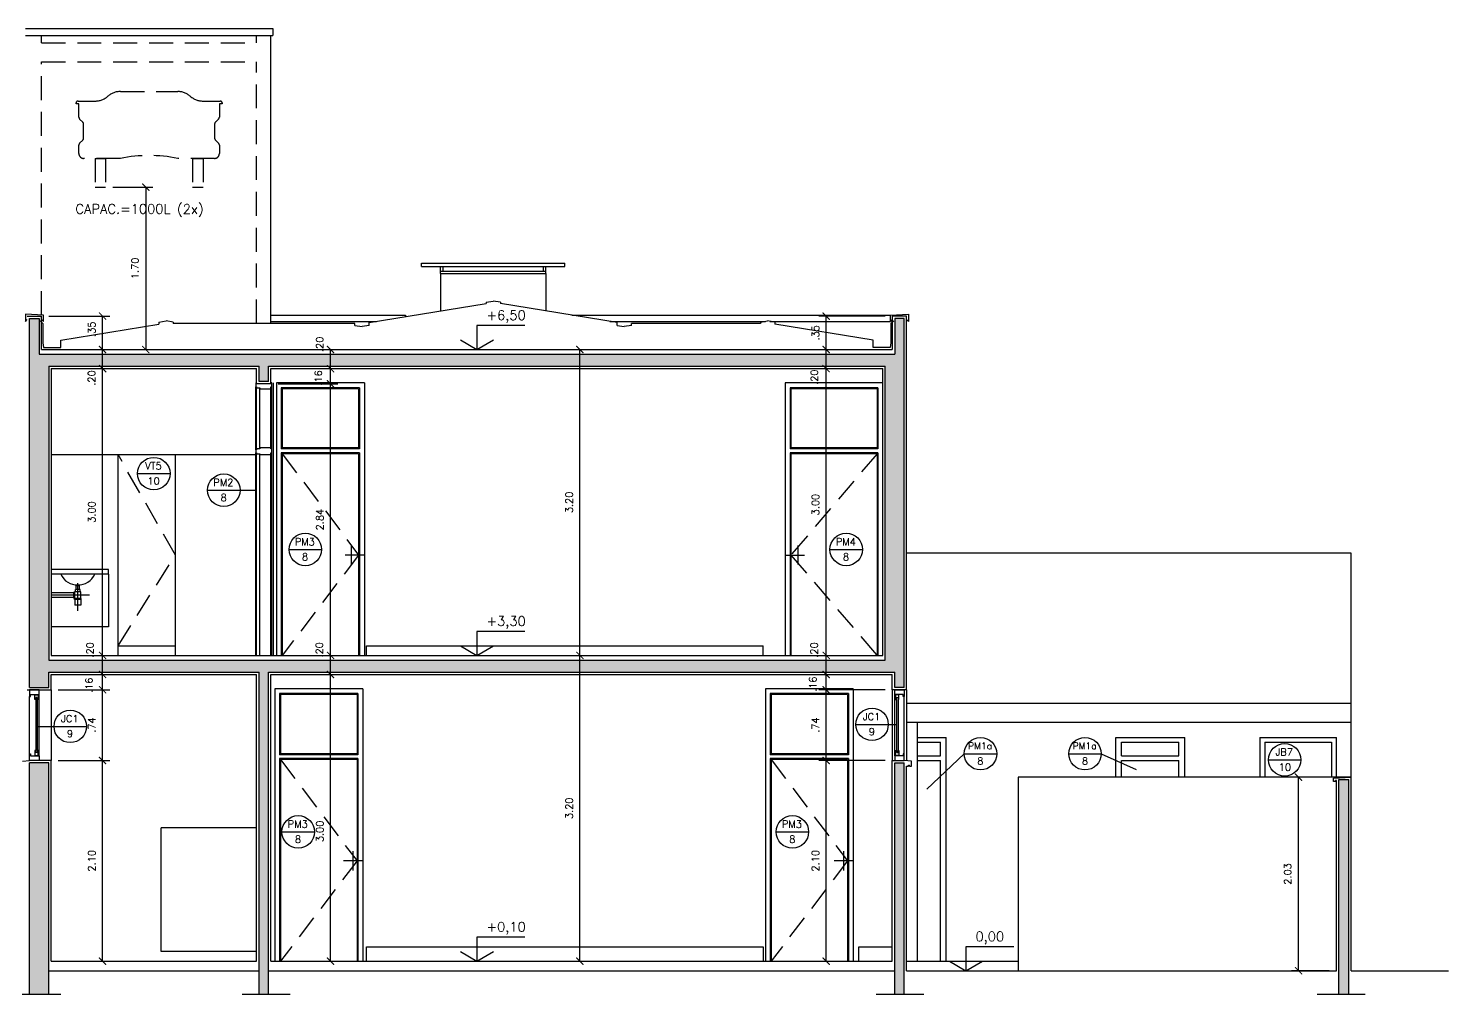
# Model space of a CAD drawing. Header units: millimetres. Extents: x 505 to 658, y 146 to 158.
# Drawn here: x 513.44 to 528.29, y 147.82 to 157.93 of the extents above; entities that cross this region are included whole.
import ezdxf

# ---------------------------------------------------------------- set-up
doc = ezdxf.new("R2010")
doc.units = ezdxf.units.MM
doc.linetypes.add('DASHDOT', pattern=[1, 0.5, -0.25, 0, -0.25])
doc.linetypes.add('HIDDEN', pattern=[0.375, 0.25, -0.125])
for name, color, linetype in [('ALV', 5, 'Continuous'), ('CAIX', 2, 'Continuous'), ('CAIXN', 7, 'Continuous'), ('COTAS', 1, 'Continuous'), ('LPROJ', 7, 'HIDDEN'), ('LVISTA', 1, 'Continuous'), ('LVISTA01', 8, 'Continuous'), ('LVISTA02', 1, 'Continuous'), ('LVISTA025', 3, 'Continuous'), ('NOTAS', 2, 'Continuous'), ('PEÇAS', 7, 'Continuous'), ('REVEST', 2, 'Continuous'), ('SOLID', 8, 'Continuous')]:
    doc.layers.add(name, color=color, linetype=linetype)
doc.styles.add('60-50', font='romans.shx', dxfattribs={"height": 0.075})
doc.styles.add('80-50', font='romans.shx', dxfattribs={"height": 0.1})
doc.dimstyles.new('50', dxfattribs={"dimtxt": 0.1, "dimasz": 2.5, "dimexe": 1.25, "dimexo": 0.625, "dimgap": 0.075, "dimtad": 1, "dimzin": 0, "dimdsep": 46, "dimtxsty": '60-50', "dimcen": 2.5, "dimclrt": 3, "dimadec": 0, "dimazin": 0, "dimtfac": 1, "dimtmove": 0, "dimatfit": 3, "dimfxl": 1, "dimarcsym": 0})

# ---------------------------------------------------------------- blocks, each defined once
blk = doc.blocks.new('_ARCHTICK')
at = {"color": 0, "linetype": 'ByBlock', "const_width": 0.15}
blk.add_lwpolyline([(-0.5, -0.5), (0.5, 0.5)], dxfattribs=at)
blk = doc.blocks.new('*D3')
at = {"color": 0, "linetype": 'ByBlock'}
for p, q in [((513.748, 150.273), (514.286, 150.273)), ((514.211, 148.173), (514.211, 150.273))]:
    blk.add_line(p, q, dxfattribs=at)
at = {"layer": 'DEFPOINTS', "color": 0, "linetype": 'ByBlock'}
for p in [(513.673, 150.273), (514.211, 150.273), (514.211, 148.173)]:
    blk.add_point(p, dxfattribs=at)
at = {"color": 0, "linetype": 'ByBlock', "xscale": 0.075, "yscale": 0.075, "zscale": 0.075}
for p, rotation in [((514.211, 150.273), 90), ((514.211, 148.173), 270)]:
    blk.add_blockref('_ARCHTICK', p, dxfattribs=dict(at, rotation=rotation))
at = {"color": 3, "linetype": 'ByBlock', "insert": (514.098, 149.223), "char_height": 0.075, "attachment_point": 5, "rotation": 90, "style": '60-50'}
blk.add_mtext('2.10', dxfattribs=at)
blk = doc.blocks.new('*D4')
at = {"color": 0, "linetype": 'ByBlock'}
for p, q in [((513.748, 151.013), (514.286, 151.013)), ((514.211, 150.273), (514.211, 151.013))]:
    blk.add_line(p, q, dxfattribs=at)
at = {"layer": 'DEFPOINTS', "color": 0, "linetype": 'ByBlock'}
for p in [(513.673, 151.013), (514.211, 151.013), (513.673, 150.273)]:
    blk.add_point(p, dxfattribs=at)
at = {"color": 0, "linetype": 'ByBlock', "xscale": 0.075, "yscale": 0.075, "zscale": 0.075}
for p, rotation in [((514.211, 151.013), 90), ((514.211, 150.273), 270)]:
    blk.add_blockref('_ARCHTICK', p, dxfattribs=dict(at, rotation=rotation))
at = {"color": 3, "linetype": 'ByBlock', "insert": (514.098, 150.643), "char_height": 0.075, "attachment_point": 5, "rotation": 90, "style": '60-50'}
blk.add_mtext('.74', dxfattribs=at)
blk = doc.blocks.new('*D5')
at = {"color": 0, "linetype": 'ByBlock'}
blk.add_line((514.211, 151.013), (514.211, 151.173), dxfattribs=at)
at = {"layer": 'DEFPOINTS', "color": 0, "linetype": 'ByBlock'}
for p in [(514.211, 151.173), (514.211, 151.173), (513.673, 151.013)]:
    blk.add_point(p, dxfattribs=at)
at = {"color": 0, "linetype": 'ByBlock', "xscale": 0.075, "yscale": 0.075, "zscale": 0.075}
for p, rotation in [((514.211, 151.173), 90), ((514.211, 151.013), 270)]:
    blk.add_blockref('_ARCHTICK', p, dxfattribs=dict(at, rotation=rotation))
at = {"color": 3, "linetype": 'ByBlock', "insert": (514.069, 151.061), "char_height": 0.075, "attachment_point": 5, "rotation": 90, "style": '60-50'}
blk.add_mtext('.16', dxfattribs=at)
blk = doc.blocks.new('*D6')
at = {"color": 0, "linetype": 'ByBlock'}
blk.add_line((514.211, 151.173), (514.211, 151.373), dxfattribs=at)
at = {"layer": 'DEFPOINTS', "color": 0, "linetype": 'ByBlock'}
for p in [(514.211, 151.373), (514.211, 151.373), (514.211, 151.173)]:
    blk.add_point(p, dxfattribs=at)
at = {"color": 0, "linetype": 'ByBlock', "xscale": 0.075, "yscale": 0.075, "zscale": 0.075}
for p, rotation in [((514.211, 151.373), 90), ((514.211, 151.173), 270)]:
    blk.add_blockref('_ARCHTICK', p, dxfattribs=dict(at, rotation=rotation))
at = {"color": 3, "linetype": 'ByBlock', "insert": (514.079, 151.43), "char_height": 0.075, "attachment_point": 5, "rotation": 90, "style": '60-50'}
blk.add_mtext('.20', dxfattribs=at)
blk = doc.blocks.new('*D7')
at = {"color": 0, "linetype": 'ByBlock'}
blk.add_line((514.211, 151.373), (514.211, 154.373), dxfattribs=at)
at = {"layer": 'DEFPOINTS', "color": 0, "linetype": 'ByBlock'}
for p in [(514.211, 154.373), (514.211, 154.373), (514.211, 151.373)]:
    blk.add_point(p, dxfattribs=at)
at = {"color": 0, "linetype": 'ByBlock', "xscale": 0.075, "yscale": 0.075, "zscale": 0.075}
for p, rotation in [((514.211, 154.373), 90), ((514.211, 151.373), 270)]:
    blk.add_blockref('_ARCHTICK', p, dxfattribs=dict(at, rotation=rotation))
at = {"color": 3, "linetype": 'ByBlock', "insert": (514.098, 152.873), "char_height": 0.075, "attachment_point": 5, "rotation": 90, "style": '60-50'}
blk.add_mtext('3.00', dxfattribs=at)
blk = doc.blocks.new('*D8')
at = {"color": 0, "linetype": 'ByBlock'}
blk.add_line((514.211, 154.373), (514.211, 154.573), dxfattribs=at)
at = {"layer": 'DEFPOINTS', "color": 0, "linetype": 'ByBlock'}
for p in [(514.211, 154.573), (514.211, 154.573), (514.211, 154.373)]:
    blk.add_point(p, dxfattribs=at)
at = {"color": 0, "linetype": 'ByBlock', "xscale": 0.075, "yscale": 0.075, "zscale": 0.075}
for p, rotation in [((514.211, 154.573), 90), ((514.211, 154.373), 270)]:
    blk.add_blockref('_ARCHTICK', p, dxfattribs=dict(at, rotation=rotation))
at = {"color": 3, "linetype": 'ByBlock', "insert": (514.096, 154.275), "char_height": 0.075, "attachment_point": 5, "rotation": 90, "style": '60-50'}
blk.add_mtext('.20', dxfattribs=at)
blk = doc.blocks.new('*D9')
at = {"color": 0, "linetype": 'ByBlock'}
for p, q in [((513.648, 154.923), (514.286, 154.923)), ((514.211, 154.573), (514.211, 154.923))]:
    blk.add_line(p, q, dxfattribs=at)
at = {"layer": 'DEFPOINTS', "color": 0, "linetype": 'ByBlock'}
for p in [(513.573, 154.923), (514.211, 154.923), (514.211, 154.573)]:
    blk.add_point(p, dxfattribs=at)
at = {"color": 0, "linetype": 'ByBlock', "xscale": 0.075, "yscale": 0.075, "zscale": 0.075}
for p, rotation in [((514.211, 154.923), 90), ((514.211, 154.573), 270)]:
    blk.add_blockref('_ARCHTICK', p, dxfattribs=dict(at, rotation=rotation))
at = {"color": 3, "linetype": 'ByBlock', "insert": (514.098, 154.785), "char_height": 0.075, "attachment_point": 5, "rotation": 90, "style": '60-50'}
blk.add_mtext('.35', dxfattribs=at)
blk = doc.blocks.new('*D10')
at = {"color": 0, "linetype": 'ByBlock'}
for p, q in [((514.318, 156.273), (514.738, 156.273)), ((514.663, 156.273), (514.663, 154.573)), ((514.679, 154.573), (514.738, 154.573))]:
    blk.add_line(p, q, dxfattribs=at)
at = {"layer": 'DEFPOINTS', "color": 0, "linetype": 'ByBlock'}
for p in [(514.243, 156.273), (514.604, 154.573), (514.663, 154.573)]:
    blk.add_point(p, dxfattribs=at)
at = {"color": 0, "linetype": 'ByBlock', "xscale": 0.075, "yscale": 0.075, "zscale": 0.075}
for p, rotation in [((514.663, 156.273), 90), ((514.663, 154.573), 270)]:
    blk.add_blockref('_ARCHTICK', p, dxfattribs=dict(at, rotation=rotation))
at = {"color": 3, "linetype": 'ByBlock', "insert": (514.55, 155.423), "char_height": 0.075, "attachment_point": 5, "rotation": 90, "style": '60-50'}
blk.add_mtext('1.70', dxfattribs=at)
blk = doc.blocks.new('*D11')
at = {"color": 0, "linetype": 'ByBlock'}
blk.add_line((516.596, 148.173), (516.596, 151.173), dxfattribs=at)
at = {"layer": 'DEFPOINTS', "color": 0, "linetype": 'ByBlock'}
for p in [(516.596, 151.173), (516.596, 151.173), (516.596, 148.173)]:
    blk.add_point(p, dxfattribs=at)
at = {"color": 0, "linetype": 'ByBlock', "xscale": 0.075, "yscale": 0.075, "zscale": 0.075}
for p, rotation in [((516.596, 151.173), 90), ((516.596, 148.173), 270)]:
    blk.add_blockref('_ARCHTICK', p, dxfattribs=dict(at, rotation=rotation))
at = {"color": 3, "linetype": 'ByBlock', "insert": (516.484, 149.531), "char_height": 0.075, "attachment_point": 5, "rotation": 90, "style": '60-50'}
blk.add_mtext('3.00', dxfattribs=at)
blk = doc.blocks.new('*D12')
at = {"color": 0, "linetype": 'ByBlock'}
blk.add_line((516.596, 151.173), (516.596, 151.373), dxfattribs=at)
at = {"layer": 'DEFPOINTS', "color": 0, "linetype": 'ByBlock'}
for p in [(516.596, 151.373), (516.596, 151.373), (516.596, 151.173)]:
    blk.add_point(p, dxfattribs=at)
at = {"color": 0, "linetype": 'ByBlock', "xscale": 0.075, "yscale": 0.075, "zscale": 0.075}
for p, rotation in [((516.596, 151.373), 90), ((516.596, 151.173), 270)]:
    blk.add_blockref('_ARCHTICK', p, dxfattribs=dict(at, rotation=rotation))
at = {"color": 3, "linetype": 'ByBlock', "insert": (516.479, 151.431), "char_height": 0.075, "attachment_point": 5, "rotation": 90, "style": '60-50'}
blk.add_mtext('.20', dxfattribs=at)
blk = doc.blocks.new('*D13')
at = {"color": 0, "linetype": 'ByBlock'}
for p, q in [((516.048, 154.213), (516.671, 154.213)), ((516.596, 151.373), (516.596, 154.213))]:
    blk.add_line(p, q, dxfattribs=at)
at = {"layer": 'DEFPOINTS', "color": 0, "linetype": 'ByBlock'}
for p in [(515.973, 154.213), (516.596, 154.213), (516.596, 151.373)]:
    blk.add_point(p, dxfattribs=at)
at = {"color": 0, "linetype": 'ByBlock', "xscale": 0.075, "yscale": 0.075, "zscale": 0.075}
for p, rotation in [((516.596, 154.213), 90), ((516.596, 151.373), 270)]:
    blk.add_blockref('_ARCHTICK', p, dxfattribs=dict(at, rotation=rotation))
at = {"color": 3, "linetype": 'ByBlock', "insert": (516.484, 152.793), "char_height": 0.075, "attachment_point": 5, "rotation": 90, "style": '60-50'}
blk.add_mtext('2.84', dxfattribs=at)
blk = doc.blocks.new('*D14')
at = {"color": 0, "linetype": 'ByBlock'}
blk.add_line((516.596, 154.213), (516.596, 154.373), dxfattribs=at)
at = {"layer": 'DEFPOINTS', "color": 0, "linetype": 'ByBlock'}
for p in [(516.596, 154.373), (516.596, 154.373), (515.973, 154.213)]:
    blk.add_point(p, dxfattribs=at)
at = {"color": 0, "linetype": 'ByBlock', "xscale": 0.075, "yscale": 0.075, "zscale": 0.075}
for p, rotation in [((516.596, 154.373), 90), ((516.596, 154.213), 270)]:
    blk.add_blockref('_ARCHTICK', p, dxfattribs=dict(at, rotation=rotation))
at = {"color": 3, "linetype": 'ByBlock', "insert": (516.468, 154.276), "char_height": 0.075, "attachment_point": 5, "rotation": 90, "style": '60-50'}
blk.add_mtext('.16', dxfattribs=at)
blk = doc.blocks.new('*D15')
at = {"color": 0, "linetype": 'ByBlock'}
blk.add_line((516.596, 154.373), (516.596, 154.573), dxfattribs=at)
at = {"layer": 'DEFPOINTS', "color": 0, "linetype": 'ByBlock'}
for p in [(516.596, 154.573), (516.596, 154.573), (516.596, 154.373)]:
    blk.add_point(p, dxfattribs=at)
at = {"color": 0, "linetype": 'ByBlock', "xscale": 0.075, "yscale": 0.075, "zscale": 0.075}
for p, rotation in [((516.596, 154.573), 90), ((516.596, 154.373), 270)]:
    blk.add_blockref('_ARCHTICK', p, dxfattribs=dict(at, rotation=rotation))
at = {"color": 3, "linetype": 'ByBlock', "insert": (516.482, 154.627), "char_height": 0.075, "attachment_point": 5, "rotation": 90, "style": '60-50'}
blk.add_mtext('.20', dxfattribs=at)
blk = doc.blocks.new('*D16')
at = {"color": 0, "linetype": 'ByBlock'}
for p, q in [((522.398, 150.273), (521.706, 150.273)), ((521.781, 148.173), (521.781, 150.273))]:
    blk.add_line(p, q, dxfattribs=at)
at = {"layer": 'DEFPOINTS', "color": 0, "linetype": 'ByBlock'}
for p in [(521.781, 150.273), (522.473, 150.273), (521.781, 148.173)]:
    blk.add_point(p, dxfattribs=at)
at = {"color": 0, "linetype": 'ByBlock', "xscale": 0.075, "yscale": 0.075, "zscale": 0.075}
for p, rotation in [((521.781, 150.273), 90), ((521.781, 148.173), 270)]:
    blk.add_blockref('_ARCHTICK', p, dxfattribs=dict(at, rotation=rotation))
at = {"color": 3, "linetype": 'ByBlock', "insert": (521.669, 149.223), "char_height": 0.075, "attachment_point": 5, "rotation": 90, "style": '60-50'}
blk.add_mtext('2.10', dxfattribs=at)
blk = doc.blocks.new('*D17')
at = {"color": 0, "linetype": 'ByBlock'}
for p, q in [((522.398, 151.013), (521.706, 151.013)), ((521.781, 150.273), (521.781, 151.013))]:
    blk.add_line(p, q, dxfattribs=at)
at = {"layer": 'DEFPOINTS', "color": 0, "linetype": 'ByBlock'}
for p in [(521.781, 151.013), (522.473, 151.013), (522.473, 150.273)]:
    blk.add_point(p, dxfattribs=at)
at = {"color": 0, "linetype": 'ByBlock', "xscale": 0.075, "yscale": 0.075, "zscale": 0.075}
for p, rotation in [((521.781, 151.013), 90), ((521.781, 150.273), 270)]:
    blk.add_blockref('_ARCHTICK', p, dxfattribs=dict(at, rotation=rotation))
at = {"color": 3, "linetype": 'ByBlock', "insert": (521.669, 150.643), "char_height": 0.075, "attachment_point": 5, "rotation": 90, "style": '60-50'}
blk.add_mtext('.74', dxfattribs=at)
blk = doc.blocks.new('*D18')
at = {"color": 0, "linetype": 'ByBlock'}
blk.add_line((521.781, 151.013), (521.781, 151.173), dxfattribs=at)
at = {"layer": 'DEFPOINTS', "color": 0, "linetype": 'ByBlock'}
for p in [(521.781, 151.173), (521.781, 151.173), (522.473, 151.013)]:
    blk.add_point(p, dxfattribs=at)
at = {"color": 0, "linetype": 'ByBlock', "xscale": 0.075, "yscale": 0.075, "zscale": 0.075}
for p, rotation in [((521.781, 151.173), 90), ((521.781, 151.013), 270)]:
    blk.add_blockref('_ARCHTICK', p, dxfattribs=dict(at, rotation=rotation))
at = {"color": 3, "linetype": 'ByBlock', "insert": (521.642, 151.072), "char_height": 0.075, "attachment_point": 5, "rotation": 90, "style": '60-50'}
blk.add_mtext('.16', dxfattribs=at)
blk = doc.blocks.new('*D19')
at = {"color": 0, "linetype": 'ByBlock'}
blk.add_line((521.781, 151.173), (521.781, 151.373), dxfattribs=at)
at = {"layer": 'DEFPOINTS', "color": 0, "linetype": 'ByBlock'}
for p in [(521.781, 151.373), (521.781, 151.373), (521.781, 151.173)]:
    blk.add_point(p, dxfattribs=at)
at = {"color": 0, "linetype": 'ByBlock', "xscale": 0.075, "yscale": 0.075, "zscale": 0.075}
for p, rotation in [((521.781, 151.373), 90), ((521.781, 151.173), 270)]:
    blk.add_blockref('_ARCHTICK', p, dxfattribs=dict(at, rotation=rotation))
at = {"color": 3, "linetype": 'ByBlock', "insert": (521.656, 151.429), "char_height": 0.075, "attachment_point": 5, "rotation": 90, "style": '60-50'}
blk.add_mtext('.20', dxfattribs=at)
blk = doc.blocks.new('*D20')
at = {"color": 0, "linetype": 'ByBlock'}
blk.add_line((521.781, 151.373), (521.781, 154.373), dxfattribs=at)
at = {"layer": 'DEFPOINTS', "color": 0, "linetype": 'ByBlock'}
for p in [(521.781, 154.373), (521.781, 154.373), (521.781, 151.373)]:
    blk.add_point(p, dxfattribs=at)
at = {"color": 0, "linetype": 'ByBlock', "xscale": 0.075, "yscale": 0.075, "zscale": 0.075}
for p, rotation in [((521.781, 154.373), 90), ((521.781, 151.373), 270)]:
    blk.add_blockref('_ARCHTICK', p, dxfattribs=dict(at, rotation=rotation))
at = {"color": 3, "linetype": 'ByBlock', "insert": (521.669, 152.951), "char_height": 0.075, "attachment_point": 5, "rotation": 90, "style": '60-50'}
blk.add_mtext('3.00', dxfattribs=at)
blk = doc.blocks.new('*D21')
at = {"color": 0, "linetype": 'ByBlock'}
blk.add_line((521.781, 154.373), (521.781, 154.573), dxfattribs=at)
at = {"layer": 'DEFPOINTS', "color": 0, "linetype": 'ByBlock'}
for p in [(521.781, 154.573), (521.781, 154.573), (521.781, 154.373)]:
    blk.add_point(p, dxfattribs=at)
at = {"color": 0, "linetype": 'ByBlock', "xscale": 0.075, "yscale": 0.075, "zscale": 0.075}
for p, rotation in [((521.781, 154.573), 90), ((521.781, 154.373), 270)]:
    blk.add_blockref('_ARCHTICK', p, dxfattribs=dict(at, rotation=rotation))
at = {"color": 3, "linetype": 'ByBlock', "insert": (521.658, 154.284), "char_height": 0.075, "attachment_point": 5, "rotation": 90, "style": '60-50'}
blk.add_mtext('.20', dxfattribs=at)
blk = doc.blocks.new('*D22')
at = {"color": 0, "linetype": 'ByBlock'}
for p, q in [((522.398, 154.923), (521.706, 154.923)), ((521.781, 154.573), (521.781, 154.923))]:
    blk.add_line(p, q, dxfattribs=at)
at = {"layer": 'DEFPOINTS', "color": 0, "linetype": 'ByBlock'}
for p in [(521.781, 154.923), (522.473, 154.923), (521.781, 154.573)]:
    blk.add_point(p, dxfattribs=at)
at = {"color": 0, "linetype": 'ByBlock', "xscale": 0.075, "yscale": 0.075, "zscale": 0.075}
for p, rotation in [((521.781, 154.923), 90), ((521.781, 154.573), 270)]:
    blk.add_blockref('_ARCHTICK', p, dxfattribs=dict(at, rotation=rotation))
at = {"color": 3, "linetype": 'ByBlock', "insert": (521.669, 154.748), "char_height": 0.075, "attachment_point": 5, "rotation": 90, "style": '60-50'}
blk.add_mtext('.35', dxfattribs=at)
blk = doc.blocks.new('*D23')
at = {"color": 0, "linetype": 'ByBlock'}
blk.add_line((519.204, 148.173), (519.204, 151.373), dxfattribs=at)
at = {"layer": 'DEFPOINTS', "color": 0, "linetype": 'ByBlock'}
for p in [(519.204, 151.373), (519.204, 151.373), (519.204, 148.173)]:
    blk.add_point(p, dxfattribs=at)
at = {"color": 0, "linetype": 'ByBlock', "xscale": 0.075, "yscale": 0.075, "zscale": 0.075}
for p, rotation in [((519.204, 151.373), 90), ((519.204, 148.173), 270)]:
    blk.add_blockref('_ARCHTICK', p, dxfattribs=dict(at, rotation=rotation))
at = {"color": 3, "linetype": 'ByBlock', "insert": (519.092, 149.773), "char_height": 0.075, "attachment_point": 5, "rotation": 90, "style": '60-50'}
blk.add_mtext('3.20', dxfattribs=at)
blk = doc.blocks.new('*D24')
at = {"color": 0, "linetype": 'ByBlock'}
blk.add_line((519.204, 151.373), (519.204, 154.573), dxfattribs=at)
at = {"layer": 'DEFPOINTS', "color": 0, "linetype": 'ByBlock'}
for p in [(519.204, 154.573), (519.204, 154.573), (519.204, 151.373)]:
    blk.add_point(p, dxfattribs=at)
at = {"color": 0, "linetype": 'ByBlock', "xscale": 0.075, "yscale": 0.075, "zscale": 0.075}
for p, rotation in [((519.204, 154.573), 90), ((519.204, 151.373), 270)]:
    blk.add_blockref('_ARCHTICK', p, dxfattribs=dict(at, rotation=rotation))
at = {"color": 3, "linetype": 'ByBlock', "insert": (519.092, 152.973), "char_height": 0.075, "attachment_point": 5, "rotation": 90, "style": '60-50'}
blk.add_mtext('3.20', dxfattribs=at)
blk = doc.blocks.new('*D25')
at = {"color": 0, "linetype": 'ByBlock'}
for p, q in [((527.198, 150.098), (526.648, 150.098)), ((526.723, 148.073), (526.723, 150.098)), ((527.044, 148.073), (526.648, 148.073))]:
    blk.add_line(p, q, dxfattribs=at)
at = {"layer": 'DEFPOINTS', "color": 0, "linetype": 'ByBlock'}
for p in [(526.723, 150.098), (527.273, 150.098), (527.119, 148.073)]:
    blk.add_point(p, dxfattribs=at)
at = {"color": 0, "linetype": 'ByBlock', "xscale": 0.075, "yscale": 0.075, "zscale": 0.075}
for p, rotation in [((526.723, 150.098), 90), ((526.723, 148.073), 270)]:
    blk.add_blockref('_ARCHTICK', p, dxfattribs=dict(at, rotation=rotation))
at = {"color": 3, "linetype": 'ByBlock', "insert": (526.61, 149.086), "char_height": 0.075, "attachment_point": 5, "rotation": 90, "style": '60-50'}
blk.add_mtext('2.03', dxfattribs=at)

msp = doc.modelspace()

# ---------------------------------------------------------------- hatches: boundary and pattern name
at = {"layer": 'SOLID'}
h = msp.add_hatch(color=256, dxfattribs=at)
h.paths.add_polyline_path([(507.401, 150.073), (507.298, 150.073), (507.298, 147.823), (507.401, 147.823)])
h.paths.add_polyline_path([(527.248, 150.073), (527.144, 150.073), (527.144, 147.823), (527.248, 147.823)])
h.paths.add_polyline_path([(522.598, 150.248), (522.498, 150.248), (522.498, 147.823), (522.598, 147.823)], flags=17)
h.paths.add_polyline_path([(515.948, 151.198), (522.498, 151.198), (522.498, 151.038), (522.598, 151.038), (522.598, 154.898), (522.498, 154.898), (522.498, 154.523), (515.598, 154.523), (513.548, 154.523), (513.548, 154.898), (513.448, 154.898), (513.448, 151.038), (513.648, 151.038), (513.648, 151.198), (515.848, 151.198), (515.848, 147.823), (515.948, 147.823)])
h.paths.add_polyline_path([(513.648, 151.323), (513.648, 154.398), (515.848, 154.398), (515.848, 154.238), (515.948, 154.238), (515.948, 154.398), (522.398, 154.398), (522.398, 151.323)], flags=16)
h.paths.add_polyline_path([(513.648, 150.248), (513.448, 150.248), (513.448, 147.823), (513.648, 147.823)], flags=17)
h.paths.add_polyline_path([(518.216, 151.634), (518.7, 151.634), (518.7, 151.812), (518.216, 151.812)], flags=8)

# ---------------------------------------------------------------- linework, layer by layer
at = {"layer": 'ALV'}
for p, q in [((513.448, 154.898), (513.548, 154.898)), ((513.448, 151.038), (513.448, 154.898)), ((513.548, 154.898), (513.548, 154.523)), ((522.498, 154.898), (522.498, 154.523)), ((522.598, 154.898), (522.498, 154.898)), ((522.598, 151.038), (522.598, 154.898)), ((513.548, 154.523), (516.048, 154.523)), ((515.598, 154.523), (522.498, 154.523)), ((513.648, 154.398), (515.848, 154.398)), ((513.648, 154.398), (513.648, 151.323)), ((515.848, 154.238), (515.848, 154.398)), ((515.948, 154.398), (522.398, 154.398)), ((515.948, 154.238), (515.948, 154.398)), ((522.398, 151.323), (522.398, 154.398)), ((515.948, 154.238), (515.848, 154.238)), ((513.648, 151.323), (522.398, 151.323)), ((513.648, 151.038), (513.648, 151.198)), ((513.648, 151.198), (515.848, 151.198)), ((515.848, 147.823), (515.848, 151.198)), ((515.948, 151.198), (522.498, 151.198)), ((515.948, 147.823), (515.948, 151.198)), ((522.498, 151.038), (522.498, 151.198)), ((513.448, 151.038), (513.648, 151.038)), ((522.598, 151.038), (522.498, 151.038)), ((513.448, 147.823), (513.448, 150.248)), ((513.648, 150.248), (513.448, 150.248)), ((513.648, 147.823), (513.648, 150.248)), ((522.498, 150.248), (522.598, 150.248)), ((522.498, 147.823), (522.498, 150.248)), ((522.598, 147.823), (522.598, 150.248)), ((527.144, 150.073), (527.248, 150.073)), ((527.144, 147.823), (527.144, 150.073)), ((527.248, 147.823), (527.248, 150.073))]:
    msp.add_line(p, q, dxfattribs=at)
at = {"layer": 'CAIX'}
for p, q in [((515.823, 153.533), (515.823, 154.173)), ((515.858, 153.543), (515.858, 154.163)), ((515.823, 151.373), (515.823, 153.483)), ((515.858, 151.373), (515.858, 153.473)), ((513.513, 150.911), (513.513, 150.376)), ((513.528, 150.911), (513.528, 150.376)), ((522.518, 150.911), (522.518, 150.376)), ((522.533, 150.911), (522.533, 150.376))]:
    msp.add_line(p, q, dxfattribs=at)
at = {"layer": 'CAIX', "color": 1}
for p, q in [((513.548, 150.323), (513.548, 150.963)), ((513.673, 151.013), (513.673, 150.273)), ((522.473, 151.013), (522.473, 150.273)), ((522.498, 150.323), (522.498, 150.963)), ((522.623, 151.013), (522.623, 150.27)), ((513.448, 150.343), (513.448, 150.943)), ((522.598, 150.343), (522.598, 150.943))]:
    msp.add_line(p, q, dxfattribs=at)
at = {"layer": 'CAIX'}
for points in [[(513.573, 154.888), (513.593, 154.868), (513.593, 154.933), (513.403, 154.943), (513.403, 154.868), (513.423, 154.888)], [(513.557, 154.875), (513.587, 154.845), (513.587, 154.643), (513.594, 154.593)], [(522.489, 154.875), (522.459, 154.845), (522.459, 154.643), (522.451, 154.593)], [(522.473, 154.888), (522.453, 154.868), (522.453, 154.933), (522.643, 154.943), (522.643, 154.868), (522.623, 154.888)], [(515.823, 154.223), (515.813, 154.223), (515.813, 154.183), (515.823, 154.183), (515.823, 154.173), (515.858, 154.173), (515.858, 154.163), (515.973, 154.163), (515.973, 154.183), (515.983, 154.183), (515.983, 154.223), (515.973, 154.223)], [(513.448, 150.273), (513.448, 150.343), (513.458, 150.343), (513.458, 150.323), (513.548, 150.323), (513.548, 150.273)], [(522.598, 150.273), (522.598, 150.343), (522.588, 150.343), (522.588, 150.323), (522.498, 150.323), (522.498, 150.273)]]:
    msp.add_lwpolyline(points, dxfattribs=at)
for points in [[(515.858, 153.533), (515.823, 153.533), (515.823, 153.523), (515.813, 153.523), (515.813, 153.493), (515.823, 153.493), (515.823, 153.483), (515.858, 153.483), (515.858, 153.473), (515.973, 153.473), (515.973, 153.493), (515.983, 153.493), (515.983, 153.533), (515.973, 153.533), (515.973, 153.543), (515.858, 153.543)], [(513.448, 151.013), (513.448, 150.943), (513.458, 150.943), (513.458, 150.963), (513.548, 150.963), (513.548, 151.013)], [(513.538, 150.961), (513.538, 150.911), (513.528, 150.911), (513.528, 150.931), (513.513, 150.931), (513.513, 150.911), (513.503, 150.911), (513.503, 150.961)], [(522.598, 151.013), (522.598, 150.943), (522.588, 150.943), (522.588, 150.963), (522.498, 150.963), (522.498, 151.013)], [(522.508, 150.961), (522.508, 150.911), (522.518, 150.911), (522.518, 150.931), (522.533, 150.931), (522.533, 150.911), (522.543, 150.911), (522.543, 150.961)], [(513.538, 150.326), (513.538, 150.376), (513.528, 150.376), (513.528, 150.356), (513.513, 150.356), (513.513, 150.376), (513.503, 150.376), (513.503, 150.326)], [(522.508, 150.326), (522.508, 150.376), (522.518, 150.376), (522.518, 150.356), (522.533, 150.356), (522.533, 150.376), (522.543, 150.376), (522.543, 150.326)]]:
    msp.add_lwpolyline(points, close=True, dxfattribs=at)
at = {"layer": 'CAIXN', "color": 8, "ltscale": 0.5}
for p, q in [((514.577, 153.275), (514.917, 153.275)), ((515.309, 153.101), (515.823, 153.101)), ((516.162, 152.481), (516.502, 152.481)), ((521.821, 152.481), (522.161, 152.481)), ((513.528, 150.63), (514.043, 150.63)), ((522.091, 150.651), (522.518, 150.651)), ((523.226, 150.344), (522.836, 149.972)), ((523.226, 150.344), (523.566, 150.344)), ((524.319, 150.344), (524.659, 150.344)), ((524.659, 150.344), (525.024, 150.179)), ((526.408, 150.28), (526.748, 150.28)), ((516.088, 149.526), (516.428, 149.526)), ((521.258, 149.526), (521.598, 149.526))]:
    msp.add_line(p, q, dxfattribs=at)
for centre in [(514.747, 153.275), (515.479, 153.101), (516.332, 152.481), (521.991, 152.481), (522.261, 150.651), (513.873, 150.63), (523.396, 150.344), (524.489, 150.344), (526.578, 150.28), (516.258, 149.526), (521.428, 149.526)]:
    msp.add_circle(centre, 0.17, dxfattribs=at)
at = {"layer": 'LPROJ'}
for p, q in [((513.573, 157.783), (513.573, 157.858)), ((515.823, 157.783), (515.823, 157.858)), ((513.573, 157.783), (515.823, 157.783)), ((513.573, 157.583), (515.823, 157.583)), ((513.573, 154.934), (513.573, 157.583)), ((515.823, 154.847), (515.823, 157.583)), ((514.133, 156.573), (514.243, 156.573)), ((514.133, 156.573), (514.133, 156.273)), ((514.243, 156.573), (514.243, 156.273)), ((515.152, 156.573), (515.152, 156.273)), ((515.152, 156.573), (515.262, 156.573)), ((515.262, 156.573), (515.262, 156.273)), ((514.133, 156.273), (514.243, 156.273)), ((515.152, 156.273), (515.262, 156.273)), ((516.09, 153.483), (516.89, 152.423)), ((522.313, 153.483), (521.413, 152.423)), ((514.973, 152.423), (514.373, 153.473)), ((514.373, 151.473), (514.973, 152.423)), ((516.89, 152.423), (516.09, 151.373)), ((521.413, 152.423), (522.313, 151.373)), ((516.073, 150.283), (516.873, 149.223)), ((521.205, 150.283), (522.005, 149.223)), ((516.873, 149.223), (516.073, 148.173)), ((522.005, 149.223), (521.205, 148.173))]:
    msp.add_line(p, q, dxfattribs=at)
msp.add_lwpolyline([(515.129, 157.223, 0.182676), (515.262, 157.173), (515.442, 157.173, -0.414214), (515.462, 157.153), (515.462, 157.143), (515.433, 157.143), (515.433, 157.006, -0.198912), (515.424, 156.985), (515.391, 156.952, 0.198912), (515.383, 156.931), (515.383, 156.786, 0.198912), (515.391, 156.765), (515.424, 156.732, -0.198912), (515.433, 156.711), (515.433, 156.623, -0.414214), (515.383, 156.573), (514.997, 156.573, 0.100192), (514.398, 156.573), (514.013, 156.573, -0.414214), (513.963, 156.623), (513.963, 156.711, -0.198912), (513.971, 156.732), (514.004, 156.765, 0.198912), (514.013, 156.786), (514.013, 156.931, 0.198912), (514.004, 156.952), (513.971, 156.985, -0.198912), (513.963, 157.006), (513.963, 157.143), (513.934, 157.143), (513.934, 157.153, -0.414214), (513.954, 157.173), (514.134, 157.173, 0.182676), (514.266, 157.223, -0.182676), (514.398, 157.273), (514.997, 157.273, -0.182676)], format="xyb", close=True, dxfattribs=at)
at = {"layer": 'LVISTA'}
for p, q in [((513.403, 157.933), (515.993, 157.933)), ((513.403, 157.858), (515.993, 157.858)), ((515.973, 154.847), (515.973, 157.858)), ((515.993, 157.933), (515.993, 157.858)), ((517.548, 155.478), (519.048, 155.478)), ((517.548, 155.443), (517.548, 155.478)), ((517.548, 155.443), (519.048, 155.443)), ((517.748, 155.368), (517.748, 155.443)), ((517.773, 155.393), (517.773, 155.443)), ((518.823, 155.393), (518.823, 155.443)), ((518.848, 155.368), (518.848, 155.443)), ((519.048, 155.443), (519.048, 155.478)), ((517.748, 155.393), (518.848, 155.393)), ((517.748, 155.368), (517.748, 154.977)), ((517.748, 155.368), (518.848, 155.368)), ((518.848, 155.368), (518.848, 154.984))]:
    msp.add_line(p, q, dxfattribs=at)
at = {"layer": 'LVISTA', "color": 2}
for p, q in [((516.851, 154.847), (514.951, 154.847)), ((521.094, 154.847), (519.744, 154.847)), ((513.773, 154.593), (513.773, 154.671)), ((522.273, 154.593), (522.273, 154.671)), ((513.594, 154.593), (513.773, 154.593)), ((522.451, 154.593), (522.273, 154.593))]:
    msp.add_line(p, q, dxfattribs=at)
at = {"layer": 'LVISTA01'}
for p, q in [((515.973, 154.933), (517.379, 154.933)), ((515.973, 154.868), (517.076, 154.868)), ((517.379, 154.933), (517.379, 154.917)), ((519.119, 154.933), (522.453, 154.933)), ((519.519, 154.868), (521.148, 154.868)), ((521.191, 154.868), (522.453, 154.868)), ((527.273, 152.443), (522.623, 152.443)), ((527.273, 150.098), (527.273, 152.443)), ((516.013, 151.023), (516.013, 148.173)), ((516.933, 151.023), (516.013, 151.023)), ((516.883, 150.973), (516.063, 150.973)), ((516.063, 150.973), (516.063, 150.333)), ((516.873, 150.963), (516.073, 150.963)), ((516.073, 150.963), (516.073, 150.343)), ((516.873, 150.963), (516.873, 150.343)), ((516.883, 150.973), (516.883, 150.333)), ((516.933, 151.023), (516.933, 148.173)), ((521.145, 151.023), (521.145, 148.173)), ((522.065, 151.023), (521.145, 151.023)), ((522.015, 150.973), (521.195, 150.973)), ((521.195, 150.973), (521.195, 150.333)), ((522.005, 150.963), (521.205, 150.963)), ((521.205, 150.963), (521.205, 150.343)), ((522.005, 150.963), (522.005, 150.343)), ((522.015, 150.973), (522.015, 150.333)), ((522.065, 151.023), (522.065, 148.173)), ((522.623, 150.873), (527.273, 150.873)), ((522.623, 150.673), (527.273, 150.673)), ((522.735, 148.173), (522.735, 150.673)), ((522.735, 150.513), (523.036, 150.513)), ((523.036, 148.173), (523.036, 150.513)), ((524.812, 150.098), (524.812, 150.513)), ((524.812, 150.513), (525.532, 150.513)), ((525.532, 150.098), (525.532, 150.513)), ((526.319, 150.513), (526.319, 150.098)), ((526.319, 150.513), (527.119, 150.513)), ((527.119, 150.098), (527.119, 150.513)), ((522.735, 150.463), (522.976, 150.463)), ((522.976, 150.323), (522.976, 150.463)), ((524.872, 150.463), (525.472, 150.463)), ((524.872, 150.323), (524.872, 150.463)), ((525.472, 150.323), (525.472, 150.463)), ((526.369, 150.463), (526.369, 150.098)), ((526.369, 150.463), (527.069, 150.463)), ((527.069, 150.463), (527.069, 150.098)), ((516.883, 150.333), (516.063, 150.333)), ((516.883, 150.293), (516.063, 150.293)), ((516.063, 150.293), (516.063, 148.173)), ((516.873, 150.343), (516.073, 150.343)), ((516.873, 150.283), (516.073, 150.283)), ((516.073, 150.283), (516.073, 148.173)), ((516.873, 150.283), (516.873, 148.173)), ((516.883, 150.293), (516.883, 148.173)), ((522.015, 150.333), (521.195, 150.333)), ((522.015, 150.293), (521.195, 150.293)), ((521.195, 150.293), (521.195, 148.173)), ((522.005, 150.343), (521.205, 150.343)), ((522.005, 150.283), (521.205, 150.283)), ((521.205, 150.283), (521.205, 148.173)), ((522.005, 150.283), (522.005, 148.173)), ((522.015, 150.293), (522.015, 148.173)), ((522.735, 150.323), (522.976, 150.323)), ((522.735, 150.273), (522.976, 150.273)), ((522.976, 148.173), (522.976, 150.273)), ((524.872, 150.323), (525.472, 150.323)), ((524.872, 150.098), (524.872, 150.273)), ((524.872, 150.273), (525.472, 150.273)), ((525.472, 150.098), (525.472, 150.273)), ((523.79, 150.098), (523.79, 148.073)), ((527.273, 150.098), (523.79, 150.098)), ((522.623, 148.173), (523.79, 148.173))]:
    msp.add_line(p, q, dxfattribs=at)
at = {"layer": 'LVISTA02', "color": 2}
for p, q in [((517.001, 154.856), (518.223, 155.055)), ((518.223, 155.067), (518.298, 155.079)), ((518.223, 155.067), (518.223, 155.055)), ((518.373, 155.067), (518.298, 155.079)), ((518.373, 155.067), (518.373, 155.055)), ((519.594, 154.856), (518.373, 155.055)), ((513.773, 154.671), (514.801, 154.838)), ((514.801, 154.86), (514.876, 154.872)), ((514.801, 154.86), (514.801, 154.838)), ((514.951, 154.86), (514.876, 154.872)), ((514.951, 154.86), (514.951, 154.847)), ((516.851, 154.826), (516.851, 154.847)), ((516.851, 154.826), (516.926, 154.813)), ((517.001, 154.826), (516.926, 154.813)), ((517.001, 154.826), (517.001, 154.856)), ((519.594, 154.826), (519.594, 154.856)), ((519.594, 154.826), (519.669, 154.813)), ((519.744, 154.826), (519.669, 154.813)), ((519.744, 154.826), (519.744, 154.847)), ((521.094, 154.86), (521.169, 154.872)), ((521.094, 154.86), (521.094, 154.847)), ((521.244, 154.86), (521.169, 154.872)), ((521.244, 154.86), (521.244, 154.838)), ((522.273, 154.671), (521.244, 154.838))]:
    msp.add_line(p, q, dxfattribs=at)
at = {"layer": 'LVISTA02'}
for p, q in [((515.813, 153.523), (515.813, 154.183)), ((515.973, 153.543), (515.973, 154.163)), ((515.983, 153.533), (515.983, 154.183)), ((515.995, 154.223), (515.995, 151.373)), ((516.03, 154.223), (516.03, 151.373)), ((516.95, 154.223), (516.03, 154.223)), ((516.9, 154.173), (516.08, 154.173)), ((516.08, 154.173), (516.08, 153.533)), ((516.89, 154.163), (516.09, 154.163)), ((516.09, 154.163), (516.09, 153.543)), ((516.89, 154.163), (516.89, 153.543)), ((516.9, 154.173), (516.9, 153.533)), ((516.95, 154.223), (516.95, 151.373)), ((521.353, 154.223), (521.353, 151.373)), ((522.373, 154.223), (521.353, 154.223)), ((522.323, 154.173), (521.403, 154.173)), ((521.403, 154.173), (521.403, 153.533)), ((522.313, 154.163), (521.413, 154.163)), ((521.413, 154.163), (521.413, 153.543)), ((522.313, 154.163), (522.313, 153.543)), ((522.323, 154.173), (522.323, 153.533)), ((515.813, 151.373), (515.813, 153.493)), ((515.983, 151.373), (515.983, 153.493)), ((516.9, 153.533), (516.08, 153.533)), ((516.9, 153.493), (516.08, 153.493)), ((516.08, 153.493), (516.08, 151.373)), ((516.89, 153.543), (516.09, 153.543)), ((516.89, 153.483), (516.09, 153.483)), ((516.09, 153.483), (516.09, 151.373)), ((516.89, 153.483), (516.89, 151.373)), ((516.9, 153.493), (516.9, 151.373)), ((522.323, 153.533), (521.403, 153.533)), ((522.323, 153.493), (521.403, 153.493)), ((521.403, 153.493), (521.403, 151.373)), ((522.313, 153.543), (521.413, 153.543)), ((522.313, 153.483), (521.413, 153.483)), ((521.413, 153.483), (521.413, 151.373)), ((522.313, 153.483), (522.313, 151.373)), ((522.323, 153.493), (522.323, 151.373)), ((513.673, 153.473), (515.813, 153.473)), ((514.373, 151.373), (514.373, 153.473)), ((514.973, 151.373), (514.973, 153.473)), ((515.973, 151.373), (515.973, 153.473)), ((514.273, 152.273), (513.673, 152.273)), ((514.273, 152.223), (513.673, 152.223)), ((514.273, 152.223), (514.273, 152.273)), ((514.273, 152.223), (514.273, 151.673)), ((514.273, 151.673), (513.673, 151.673)), ((514.373, 151.473), (514.973, 151.473)), ((516.973, 151.373), (516.973, 151.473)), ((516.973, 151.473), (521.123, 151.473)), ((521.123, 151.373), (521.123, 151.473)), ((514.823, 148.273), (514.823, 149.569)), ((515.823, 149.569), (514.823, 149.569)), ((521.123, 148.323), (521.123, 148.173)), ((515.823, 148.273), (514.823, 148.273)), ((513.648, 148.073), (515.848, 148.073)), ((515.948, 148.073), (522.498, 148.073))]:
    msp.add_line(p, q, dxfattribs=at)
at = {"layer": 'LVISTA025'}
for p, q in [((513.423, 154.923), (513.573, 154.923)), ((513.673, 151.173), (515.823, 151.173))]:
    msp.add_line(p, q, dxfattribs=at)
at = {"layer": 'LVISTA025', "color": 1}
for p, q in [((516.973, 148.173), (516.973, 148.323)), ((516.973, 148.323), (521.123, 148.323)), ((522.123, 148.173), (522.123, 148.323)), ((522.123, 148.323), (522.473, 148.323))]:
    msp.add_line(p, q, dxfattribs=at)
at = {"layer": 'NOTAS'}
for p, q in [((516.814, 152.323), (516.814, 152.523)), ((521.489, 152.323), (521.489, 152.523)), ((516.95, 152.423), (516.75, 152.423)), ((521.353, 152.423), (521.553, 152.423)), ((516.833, 149.123), (516.833, 149.323)), ((521.965, 149.123), (521.965, 149.323)), ((516.933, 149.223), (516.733, 149.223)), ((522.065, 149.223), (521.865, 149.223)), ((513.773, 147.823), (513.272, 147.823)), ((516.174, 147.823), (515.673, 147.823)), ((522.804, 147.823), (522.303, 147.823)), ((527.419, 147.823), (526.918, 147.823))]:
    msp.add_line(p, q, dxfattribs=at)
for points in [[(518.627, 154.823), (518.127, 154.823), (518.127, 154.573)], [(518.627, 151.623), (518.127, 151.623), (518.127, 151.373)], [(518.627, 148.423), (518.127, 148.423), (518.127, 148.173)], [(523.743, 148.323), (523.243, 148.323), (523.243, 148.073)]]:
    msp.add_lwpolyline(points, dxfattribs=at)
at = {"layer": 'NOTAS', "color": 3}
for points in [[(517.954, 154.673), (518.127, 154.573), (518.3, 154.673)], [(517.954, 151.473), (518.127, 151.373), (518.3, 151.473)], [(517.954, 148.273), (518.127, 148.173), (518.3, 148.273)], [(523.07, 148.173), (523.243, 148.073), (523.416, 148.173)]]:
    msp.add_lwpolyline(points, dxfattribs=at)
at = {"layer": 'PEÇAS'}
for p, q in [((513.912, 152.028), (513.673, 152.028)), ((513.922, 152.033), (513.912, 152.033)), ((513.912, 151.973), (513.912, 152.033)), ((513.922, 151.968), (513.922, 152.038)), ((513.982, 152.038), (513.922, 152.038)), ((513.927, 152.038), (513.927, 152.063)), ((513.977, 152.063), (513.927, 152.063)), ((513.935, 152.063), (513.935, 152.103)), ((513.935, 152.103), (513.97, 152.103)), ((513.941, 152.112), (513.941, 152.103)), ((513.963, 152.103), (513.963, 152.112)), ((513.97, 152.063), (513.97, 152.103)), ((513.977, 152.038), (513.977, 152.063)), ((513.982, 151.968), (513.982, 152.038)), ((513.912, 151.978), (513.673, 151.978)), ((513.922, 151.973), (513.912, 151.973)), ((513.987, 151.968), (513.917, 151.968)), ((513.917, 151.958), (513.917, 151.968)), ((513.987, 151.958), (513.917, 151.958)), ((513.922, 151.958), (513.922, 151.898)), ((513.982, 151.898), (513.922, 151.898)), ((513.982, 151.958), (513.982, 151.898)), ((513.987, 151.958), (513.987, 151.968))]:
    msp.add_line(p, q, dxfattribs=at)
at = {"layer": 'PEÇAS', "linetype": 'DASHDOT'}
for p, q in [((514.076, 152.003), (513.673, 152.003)), ((513.952, 151.84), (513.952, 152.127))]:
    msp.add_line(p, q, dxfattribs=at)
at = {"layer": 'PEÇAS'}
for centre, radius, start, end in [((513.937, 152.284), 0.172, 200.6629, 275.3445), ((513.967, 152.285), 0.173, 264.6497, 339.1462)]:
    msp.add_arc(centre, radius, start, end, dxfattribs=at)
at = {"layer": 'REVEST'}
for p, q in [((513.423, 154.923), (513.573, 154.923)), ((513.573, 154.573), (513.573, 154.923)), ((522.473, 154.923), (522.473, 154.573)), ((522.623, 154.923), (522.473, 154.923)), ((522.623, 151.013), (522.623, 154.923)), ((513.573, 154.573), (522.473, 154.573)), ((513.673, 154.373), (515.823, 154.373)), ((513.673, 154.373), (513.673, 151.373)), ((515.823, 154.213), (515.823, 154.373)), ((515.973, 154.373), (522.373, 154.373)), ((515.973, 154.213), (515.973, 154.373)), ((522.373, 151.373), (522.373, 154.373)), ((515.973, 154.213), (515.823, 154.213)), ((513.673, 151.373), (522.373, 151.373)), ((513.673, 151.013), (513.673, 151.173)), ((515.823, 148.173), (515.823, 151.173)), ((515.973, 151.173), (522.473, 151.173)), ((515.973, 148.173), (515.973, 151.173)), ((522.473, 151.013), (522.473, 151.173)), ((513.423, 151.013), (513.673, 151.013)), ((522.623, 151.013), (522.473, 151.013)), ((513.373, 150.265), (513.448, 150.273)), ((513.673, 150.273), (513.448, 150.273)), ((513.673, 148.173), (513.673, 150.273)), ((522.473, 150.273), (522.598, 150.273)), ((522.473, 148.173), (522.473, 150.273)), ((522.673, 150.265), (522.598, 150.273)), ((522.623, 150.215), (522.643, 150.215)), ((522.623, 148.073), (522.623, 150.215)), ((522.643, 150.215), (522.643, 150.225)), ((522.643, 150.225), (522.653, 150.225)), ((522.653, 150.215), (522.653, 150.225)), ((522.653, 150.215), (522.673, 150.215)), ((522.673, 150.215), (522.673, 150.265)), ((527.089, 150.088), (527.273, 150.098)), ((527.089, 150.053), (527.089, 150.088)), ((527.273, 148.073), (527.273, 150.098)), ((527.109, 150.053), (527.089, 150.053)), ((527.109, 150.053), (527.109, 150.063)), ((527.119, 150.063), (527.109, 150.063)), ((527.119, 148.073), (527.119, 150.063)), ((513.673, 148.173), (515.823, 148.173)), ((515.973, 148.173), (522.473, 148.173)), ((522.623, 148.073), (527.119, 148.073)), ((527.273, 148.073), (528.293, 148.073))]:
    msp.add_line(p, q, dxfattribs=at)

# ---------------------------------------------------------------- texts
at = {"layer": 'CAIXN', "color": 2, "ltscale": 0.5, "attachment_point": 5, "style": '60-50'}
for s, insert, char_height in [('VT5', (514.743, 153.356), 0.075), ('10', (514.745, 153.198), 0.075), ('PM2', (515.475, 153.182), 0.075), ('8', (515.478, 153.024), 0.075), ('PM3', (516.327, 152.561), 0.075), ('PM4', (521.987, 152.561), 0.075), ('8', (516.33, 152.404), 0.075), ('8', (521.989, 152.404), 0.075), ('JC1', (513.868, 150.711), 0.075), ('JC1', (522.256, 150.732), 0.075), ('9', (513.871, 150.553), 0.075), ('9', (522.259, 150.574), 0.075), ('PM1a', (523.392, 150.425), 0.07), ('PM1a', (524.485, 150.425), 0.07), ('JB7', (526.573, 150.361), 0.075), ('8', (523.394, 150.267), 0.075), ('8', (524.488, 150.267), 0.075), ('10', (526.58, 150.203), 0.075), ('PM3', (516.253, 149.607), 0.075), ('PM3', (521.423, 149.607), 0.075), ('8', (516.256, 149.449), 0.075), ('8', (521.426, 149.449), 0.075)]:
    msp.add_mtext(s, dxfattribs=dict(at, insert=insert, char_height=char_height))
at = {"layer": 'NOTAS', "color": 3, "style": '80-50'}
for s, p in [('CAPAC.=1000L (2x)', (513.927, 155.994)), ('+6,50', (518.227, 154.882)), ('+3,30', (518.227, 151.682)), ('+0,10', (518.227, 148.482)), ('0,00', (523.343, 148.382))]:
    msp.add_text(s, height=0.1, dxfattribs=at).set_placement(p)

# ---------------------------------------------------------------- dimensions: what is measured, and where the dimension line sits
at = {"layer": 'COTAS'}
for base, p1, p2, override, picture, middle in [((514.663, 154.573), (514.243, 156.273), (514.604, 154.573), {"dimasz": 0.075, "dimexe": 0.075, "dimexo": 0.075, "dimzin": 4, "dimblk1": 'ARCHTICK', "dimblk2": 'ARCHTICK', "dimsah": 1, "dimtofl": 0, "dimtmove": 2}, '*D10', (514.55, 155.423)), ((521.781, 154.923), (521.781, 154.573), (522.473, 154.923), {"dimasz": 0.075, "dimexe": 0.075, "dimexo": 0.075, "dimzin": 4, "dimblk1": 'ARCHTICK', "dimblk2": 'ARCHTICK', "dimsah": 1, "dimse1": 1, "dimtofl": 0, "dimtmove": 2}, '*D22', (521.669, 154.748)), ((519.204, 154.573), (519.204, 151.373), (519.204, 154.573), {"dimasz": 0.075, "dimexe": 0.075, "dimexo": 0.075, "dimzin": 4, "dimblk1": 'ARCHTICK', "dimblk2": 'ARCHTICK', "dimsah": 1, "dimse1": 1, "dimtofl": 0, "dimtmove": 2}, '*D24', (519.092, 152.973)), ((514.211, 154.373), (514.211, 151.373), (514.211, 154.373), {"dimasz": 0.075, "dimexe": 0.075, "dimexo": 0.075, "dimzin": 4, "dimblk1": 'ARCHTICK', "dimblk2": 'ARCHTICK', "dimsah": 1, "dimse1": 1, "dimtofl": 0, "dimtmove": 2}, '*D7', (514.098, 152.873)), ((516.596, 154.213), (516.596, 151.373), (515.973, 154.213), {"dimasz": 0.075, "dimexe": 0.075, "dimexo": 0.075, "dimzin": 4, "dimblk1": 'ARCHTICK', "dimblk2": 'ARCHTICK', "dimsah": 1, "dimse1": 1, "dimtofl": 0, "dimtmove": 2}, '*D13', (516.484, 152.793)), ((519.204, 151.373), (519.204, 148.173), (519.204, 151.373), {"dimasz": 0.075, "dimexe": 0.075, "dimexo": 0.075, "dimzin": 4, "dimblk1": 'ARCHTICK', "dimblk2": 'ARCHTICK', "dimsah": 1, "dimtofl": 0, "dimtmove": 2}, '*D23', (519.092, 149.773)), ((514.211, 151.013), (513.673, 150.273), (513.673, 151.013), {"dimasz": 0.075, "dimexe": 0.075, "dimexo": 0.075, "dimzin": 4, "dimblk1": 'ARCHTICK', "dimblk2": 'ARCHTICK', "dimsah": 1, "dimse1": 1, "dimtofl": 0, "dimtmove": 2}, '*D4', (514.098, 150.643)), ((521.781, 151.013), (522.473, 150.273), (522.473, 151.013), {"dimasz": 0.075, "dimexe": 0.075, "dimexo": 0.075, "dimzin": 4, "dimblk1": 'ARCHTICK', "dimblk2": 'ARCHTICK', "dimsah": 1, "dimse1": 1, "dimtofl": 0, "dimtmove": 2}, '*D17', (521.669, 150.643)), ((514.211, 150.273), (514.211, 148.173), (513.673, 150.273), {"dimasz": 0.075, "dimexe": 0.075, "dimexo": 0.075, "dimzin": 4, "dimblk1": 'ARCHTICK', "dimblk2": 'ARCHTICK', "dimsah": 1, "dimtofl": 0, "dimtmove": 2}, '*D3', (514.098, 149.223)), ((521.781, 150.273), (521.781, 148.173), (522.473, 150.273), {"dimasz": 0.075, "dimexe": 0.075, "dimexo": 0.075, "dimzin": 4, "dimblk1": 'ARCHTICK', "dimblk2": 'ARCHTICK', "dimsah": 1, "dimtofl": 0, "dimtmove": 2}, '*D16', (521.669, 149.223)), ((526.722613612, 150.098293993), (527.118859383, 148.073293993), (527.272589087, 150.098293993), {"dimasz": 0.075, "dimexe": 0.075, "dimexo": 0.075, "dimzin": 4, "dimblk1": 'ARCHTICK', "dimblk2": 'ARCHTICK', "dimsah": 1, "dimtofl": 0, "dimtmove": 2}, '*D25', (526.610113612, 149.085793993))]:
    dim = msp.add_linear_dim(base=base, p1=p1, p2=p2, angle=90, dimstyle='50', override=override, dxfattribs=at)
    dim.commit()
    dim.dimension.update_dxf_attribs({"geometry": picture, "text_midpoint": middle})
for base, p1, p2, override, picture, middle in [((514.211, 154.923), (514.211, 154.573), (513.573, 154.923), {"dimasz": 0.075, "dimexe": 0.075, "dimexo": 0.075, "dimzin": 4, "dimblk1": 'ARCHTICK', "dimblk2": 'ARCHTICK', "dimsah": 1, "dimse1": 1, "dimtofl": 0, "dimtmove": 2}, '*D9', (514.098, 154.785)), ((516.596, 154.573), (516.596, 154.373), (516.596, 154.573), {"dimasz": 0.075, "dimexe": 0.075, "dimexo": 0.075, "dimzin": 4, "dimblk1": 'ARCHTICK', "dimblk2": 'ARCHTICK', "dimsah": 1, "dimse1": 1, "dimtofl": 0, "dimtmove": 2}, '*D15', (516.482, 154.627)), ((514.211, 154.573), (514.211, 154.373), (514.211, 154.573), {"dimasz": 0.075, "dimexe": 0.075, "dimexo": 0.075, "dimzin": 4, "dimblk1": 'ARCHTICK', "dimblk2": 'ARCHTICK', "dimsah": 1, "dimse1": 1, "dimtofl": 0, "dimtmove": 2}, '*D8', (514.096, 154.275)), ((521.781, 154.573), (521.781, 154.373), (521.781, 154.573), {"dimasz": 0.075, "dimexe": 0.075, "dimexo": 0.075, "dimzin": 4, "dimblk1": 'ARCHTICK', "dimblk2": 'ARCHTICK', "dimsah": 1, "dimse1": 1, "dimtofl": 0, "dimtmove": 2}, '*D21', (521.658, 154.284)), ((516.596, 154.373), (515.973, 154.213), (516.596, 154.373), {"dimasz": 0.075, "dimexe": 0.075, "dimexo": 0.075, "dimzin": 4, "dimblk1": 'ARCHTICK', "dimblk2": 'ARCHTICK', "dimsah": 1, "dimse1": 1, "dimtofl": 0, "dimtmove": 2}, '*D14', (516.468, 154.276)), ((521.781, 154.373), (521.781, 151.373), (521.781, 154.373), {"dimasz": 0.075, "dimexe": 0.075, "dimexo": 0.075, "dimzin": 4, "dimblk1": 'ARCHTICK', "dimblk2": 'ARCHTICK', "dimsah": 1, "dimse1": 1, "dimtofl": 0, "dimtmove": 2}, '*D20', (521.669, 152.951)), ((514.211, 151.373), (514.211, 151.173), (514.211, 151.373), {"dimasz": 0.075, "dimexe": 0.075, "dimexo": 0.075, "dimzin": 4, "dimblk1": 'ARCHTICK', "dimblk2": 'ARCHTICK', "dimsah": 1, "dimse1": 1, "dimtofl": 0, "dimtmove": 2}, '*D6', (514.079, 151.43)), ((516.596, 151.373), (516.596, 151.173), (516.596, 151.373), {"dimasz": 0.075, "dimexe": 0.075, "dimexo": 0.075, "dimzin": 4, "dimblk1": 'ARCHTICK', "dimblk2": 'ARCHTICK', "dimsah": 1, "dimse1": 1, "dimtofl": 0, "dimtmove": 2}, '*D12', (516.479, 151.431)), ((521.781, 151.373), (521.781, 151.173), (521.781, 151.373), {"dimasz": 0.075, "dimexe": 0.075, "dimexo": 0.075, "dimzin": 4, "dimblk1": 'ARCHTICK', "dimblk2": 'ARCHTICK', "dimsah": 1, "dimse1": 1, "dimtofl": 0, "dimtmove": 2}, '*D19', (521.656, 151.429)), ((514.211, 151.173), (513.673, 151.013), (514.211, 151.173), {"dimasz": 0.075, "dimexe": 0.075, "dimexo": 0.075, "dimzin": 4, "dimblk1": 'ARCHTICK', "dimblk2": 'ARCHTICK', "dimsah": 1, "dimse1": 1, "dimtofl": 0, "dimtmove": 2}, '*D5', (514.069, 151.061)), ((516.596, 151.173), (516.596, 148.173), (516.596, 151.173), {"dimasz": 0.075, "dimexe": 0.075, "dimexo": 0.075, "dimzin": 4, "dimblk1": 'ARCHTICK', "dimblk2": 'ARCHTICK', "dimsah": 1, "dimtofl": 0, "dimtmove": 2}, '*D11', (516.484, 149.531)), ((521.781, 151.173), (522.473, 151.013), (521.781, 151.173), {"dimasz": 0.075, "dimexe": 0.075, "dimexo": 0.075, "dimzin": 4, "dimblk1": 'ARCHTICK', "dimblk2": 'ARCHTICK', "dimsah": 1, "dimse1": 1, "dimtofl": 0, "dimtmove": 2}, '*D18', (521.642, 151.072))]:
    dim = msp.add_linear_dim(base=base, p1=p1, p2=p2, angle=90, dimstyle='50', override=override, dxfattribs=at)
    dim.commit()
    dim.dimension.update_dxf_attribs({"geometry": picture, "text_midpoint": middle, "dimtype": 160})

doc.saveas('drawing.dxf')
